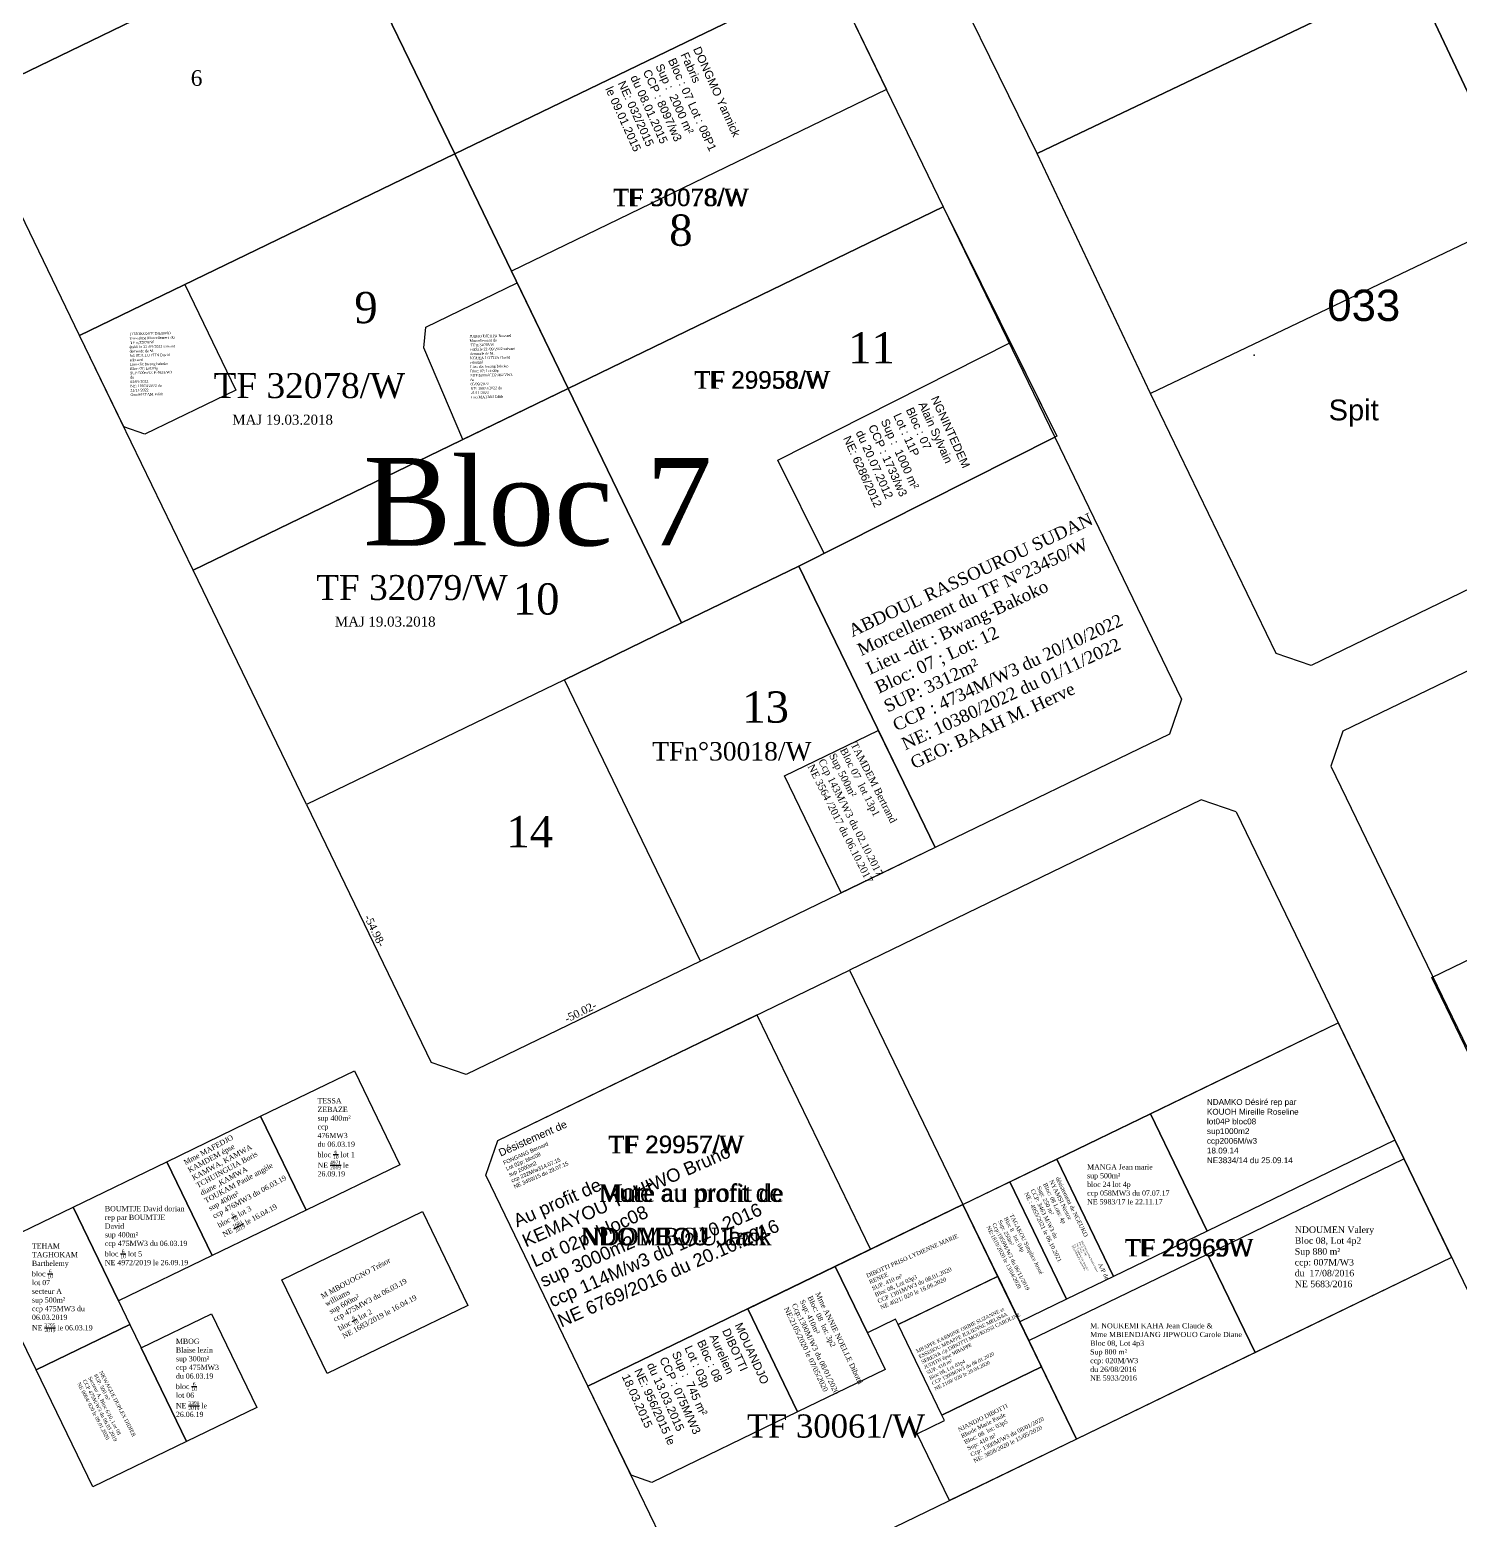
# Model space of a CAD drawing. Header units: millimetres. Extents: x 590121 to 927379, y 438565 to 1441738.
# Drawn here: x 925602.3 to 925876.9, y 1440608.6 to 1440894.6 of the extents above; entities that cross this region are included whole.
import ezdxf
from ezdxf.enums import TextEntityAlignment as Align

# ---------------------------------------------------------------- set-up
doc = ezdxf.new("R2010")
doc.units = ezdxf.units.MM
doc.header["$LTSCALE"] = 10
for name, color, linetype in [('Cotation Linéaire', 255, 'Continuous'), ('end maj 26 02 2021', 30, 'Continuous'), ('MAJ OCT 2021', 7, 'Continuous')]:
    doc.layers.add(name, color=color, linetype=linetype)
doc.layers.add('Numérotation', color=6, linetype='Continuous', lineweight=9)
doc.styles.get("Standard").update_dxf_attribs({"font": 'arial.ttf'})
doc.styles.add('Times 1.0', font='times.ttf', dxfattribs={"width": 0.99, "height": 1})
doc.styles.add('Times 3.0', font='times.ttf', dxfattribs={"width": 0.99, "height": 3})

msp = doc.modelspace()

# ---------------------------------------------------------------- linework, layer by layer
for p, q in [((925821.1, 1440759.47), (925776.1, 1440737.69)), ((925655.44, 1440745.94), (925679.39, 1440696.45)), ((925731.09, 1440715.91), (925686.07, 1440694.12)), ((925686.07, 1440694.12), (925679.39, 1440696.45))]:
    msp.add_line(p, q)
at = {"flags": 128}
for points in [[(925632.06, 1440845.73), (925641.86, 1440825.48), (925624.37, 1440817.02), (925620.36, 1440818.42), (925611.88, 1440835.95)], [(925695.87, 1440846.05), (925705.66, 1440825.81), (925685.45, 1440816.03), (925677.96, 1440833.58), (925678.36, 1440837.58)]]:
    msp.add_lwpolyline(points, close=True, dxfattribs=at)
at = {"layer": 'end maj 26 02 2021', "color": 3, "linetype": 'ByBlock', "lineweight": -3, "ltscale": 0.0014}
for p, q in [((925841.62, 1440774.95), (925817.47, 1440824.86)), ((925989.22, 1440825.25), (925854.4, 1440760.01)), ((925854.4, 1440760.01), (925852.08, 1440753.33)), ((925852.08, 1440753.33), (925962.19, 1440525.84)), ((925833.89, 1440744.53), (925918.83, 1440569.02))]:
    msp.add_line(p, q, dxfattribs=at)
at = {"layer": 'end maj 26 02 2021', "color": 3, "linetype": 'ByBlock', "ltscale": 0.0014}
for p, q in [((925915.61, 1440805.21), (925848.3, 1440772.63)), ((925848.3, 1440772.63), (925841.62, 1440774.95)), ((925827.21, 1440746.85), (925759.69, 1440714.18)), ((925833.89, 1440744.53), (925827.21, 1440746.85))]:
    msp.add_line(p, q, dxfattribs=at)
at = {"layer": 'end maj 26 02 2021', "color": 3, "linetype": 'ByBlock'}
msp.add_line((925759.69, 1440714.18), (925781.47, 1440669.18), dxfattribs=at)
msp.add_line((925759.69, 1440714.18), (925781.47, 1440669.18), dxfattribs=at)
at = {"layer": 'end maj 26 02 2021', "color": 3, "linetype": 'ByBlock', "ltscale": 0.0014, "flags": 128}
for points in [[(925640.32, 1440960.83), (925662.1, 1440915.82), (925590.1, 1440880.96), (925568.31, 1440925.97)], [(925640.32, 1440960.83), (925662.1, 1440915.82), (925590.1, 1440880.96), (925568.31, 1440925.97)], [(925734.12, 1440950.67), (925755.9, 1440905.66), (925683.89, 1440870.81), (925662.11, 1440915.81)], [(925845.92, 1440949.73), (925867.7, 1440905.23), (925795.7, 1440870.88), (925773.91, 1440915.38)], [(925939.71, 1440939.58), (925961.47, 1440893.56), (925889.47, 1440859.21), (925867.7, 1440905.23)], [(925755.9, 1440905.67), (925777.68, 1440860.66), (925705.67, 1440825.81), (925683.89, 1440870.81)], [(925755.9, 1440905.67), (925777.68, 1440860.66), (925705.67, 1440825.81), (925683.89, 1440870.81)], [(925867.71, 1440905.23), (925889.47, 1440859.21), (925817.47, 1440824.86), (925795.7, 1440870.88)]]:
    msp.add_lwpolyline(points, close=True, dxfattribs=at)
at = {"layer": 'end maj 26 02 2021', "color": 3, "linetype": 'ByBlock', "lineweight": -3, "ltscale": 0.0014, "flags": 128}
for points in [[(925662.11, 1440915.81), (925683.89, 1440870.81), (925611.88, 1440835.95), (925590.1, 1440880.95)], [(925683.89, 1440870.81), (925705.67, 1440825.81), (925633.66, 1440790.95), (925611.88, 1440835.95)], [(925683.89, 1440870.81), (925705.67, 1440825.81), (925633.66, 1440790.95), (925611.88, 1440835.95)], [(925705.67, 1440825.81), (925727.45, 1440780.8), (925704.95, 1440769.9), (925655.44, 1440745.94), (925633.66, 1440790.95)], [(925705.67, 1440825.81), (925727.45, 1440780.8), (925704.95, 1440769.9), (925655.44, 1440745.94), (925633.66, 1440790.95)], [(925799.07, 1440816.46), (925823.43, 1440766.15), (925821.1, 1440759.47), (925776.1, 1440737.69), (925749.96, 1440791.7)], [(925749.96, 1440791.7), (925776.1, 1440737.69), (925731.09, 1440715.91), (925704.95, 1440769.9), (925727.45, 1440780.8)], [(925749.96, 1440791.7), (925776.1, 1440737.69), (925731.09, 1440715.91), (925704.95, 1440769.9), (925727.45, 1440780.8)], [(925943.5, 1440747.6), (925965.28, 1440702.59), (925893.27, 1440667.74), (925871.47, 1440712.75)], [(925759.69, 1440714.18), (925781.47, 1440669.18), (925709.47, 1440634.33), (925689.86, 1440674.83), (925692.18, 1440681.51)], [(925759.69, 1440714.18), (925781.47, 1440669.18), (925709.47, 1440634.33), (925689.86, 1440674.83), (925692.18, 1440681.51)], [(925781.47, 1440669.18), (925803.26, 1440624.18), (925731.25, 1440589.32), (925709.47, 1440634.33)], [(925781.47, 1440669.18), (925803.26, 1440624.18), (925731.25, 1440589.32), (925709.47, 1440634.33)]]:
    msp.add_lwpolyline(points, close=True, dxfattribs=at)
at = {"layer": 'end maj 26 02 2021', "linetype": 'ByBlock', "ltscale": 0.0014, "flags": 128}
for points in [[(925755.9, 1440905.67), (925766.79, 1440883.17), (925694.78, 1440848.31), (925683.89, 1440870.81)], [(925755.9, 1440905.67), (925766.79, 1440883.17), (925694.78, 1440848.31), (925683.89, 1440870.81)], [(925790.58, 1440834.6), (925799.46, 1440816.68), (925754.82, 1440794.15), (925745.95, 1440812.07)], [(925790.58, 1440834.6), (925799.46, 1440816.68), (925754.82, 1440794.15), (925745.95, 1440812.07)]]:
    msp.add_lwpolyline(points, close=True, dxfattribs=at)
at = {"layer": 'end maj 26 02 2021', "color": 3, "linetype": 'ByBlock', "flags": 128}
for points in [[(925777.68, 1440860.66), (925799.46, 1440816.66), (925749.96, 1440791.7), (925727.45, 1440780.8), (925705.67, 1440825.81)], [(925777.68, 1440860.66), (925799.07, 1440816.46), (925749.96, 1440791.7), (925727.45, 1440780.8), (925705.67, 1440825.81)], [(925853.48, 1440704.03), (925875.27, 1440659.03), (925803.26, 1440624.18), (925781.47, 1440669.18)], [(925853.48, 1440704.03), (925875.27, 1440659.03), (925803.26, 1440624.18), (925781.47, 1440669.18)]]:
    msp.add_lwpolyline(points, close=True, dxfattribs=at)
at = {"layer": 'end maj 26 02 2021', "color": 150, "linetype": 'ByBlock', "lineweight": -3, "ltscale": 0.0014, "flags": 128}
for points in [[(925765.21, 1440760.19), (925776.1, 1440737.69), (925758.1, 1440728.98), (925747.21, 1440751.48)], [(925765.21, 1440760.19), (925776.1, 1440737.69), (925758.1, 1440728.98), (925747.21, 1440751.48)], [(925741.92, 1440705.58), (925763.7, 1440660.58), (925709.47, 1440634.33), (925689.86, 1440674.83), (925692.18, 1440681.51)], [(925741.92, 1440705.58), (925763.7, 1440660.58), (925709.47, 1440634.33), (925689.86, 1440674.83), (925692.18, 1440681.51)], [(925853.48, 1440704.03), (925864.38, 1440681.53), (925828.37, 1440664.1), (925817.47, 1440686.6)], [(925853.48, 1440704.03), (925864.38, 1440681.53), (925828.37, 1440664.1), (925817.47, 1440686.6)], [(925664.63, 1440694.84), (925673.34, 1440676.84), (925655.34, 1440668.12), (925646.63, 1440686.13)], [(925664.63, 1440694.84), (925673.34, 1440676.84), (925655.34, 1440668.12), (925646.63, 1440686.13)], [(925646.63, 1440686.13), (925655.34, 1440668.12), (925637.34, 1440659.41), (925628.63, 1440677.41)], [(925646.63, 1440686.13), (925655.34, 1440668.12), (925637.34, 1440659.41), (925628.63, 1440677.41)], [(925817.48, 1440686.6), (925828.37, 1440664.1), (925810.37, 1440655.39), (925799.47, 1440677.89)], [(925817.48, 1440686.6), (925828.37, 1440664.1), (925810.37, 1440655.39), (925799.47, 1440677.89)], [(925628.63, 1440677.41), (925637.34, 1440659.41), (925619.33, 1440650.7), (925610.62, 1440668.69)], [(925628.63, 1440677.41), (925637.34, 1440659.41), (925619.33, 1440650.7), (925610.62, 1440668.69)], [(925610.62, 1440668.7), (925619.34, 1440650.69), (925621.51, 1440646.19), (925603.51, 1440637.48), (925592.62, 1440659.98)], [(925610.62, 1440668.7), (925619.34, 1440650.69), (925621.51, 1440646.19), (925603.51, 1440637.48), (925592.62, 1440659.98)], [(925677.7, 1440667.83), (925686.41, 1440649.83), (925659.41, 1440636.76), (925650.69, 1440654.76)], [(925677.7, 1440667.83), (925686.41, 1440649.83), (925659.41, 1440636.76), (925650.69, 1440654.76)], [(925781.47, 1440669.18), (925788.14, 1440655.4), (925769.02, 1440646.15), (925768.52, 1440647.19), (925763.11, 1440644.57), (925756.95, 1440657.31)], [(925781.47, 1440669.18), (925788.14, 1440655.4), (925769.02, 1440646.15), (925768.52, 1440647.19), (925763.11, 1440644.57), (925756.95, 1440657.31)], [(925788.14, 1440655.41), (925796.55, 1440638.04), (925777.42, 1440628.78), (925769.02, 1440646.15)], [(925788.14, 1440655.41), (925796.55, 1440638.04), (925777.42, 1440628.78), (925769.02, 1440646.15)], [(925637.19, 1440648.23), (925645.9, 1440630.23), (925632.4, 1440623.69), (925623.69, 1440641.69)], [(925637.19, 1440648.23), (925645.9, 1440630.23), (925632.4, 1440623.69), (925623.69, 1440641.69)], [(925621.51, 1440646.19), (925623.69, 1440641.69), (925632.4, 1440623.69), (925614.4, 1440614.98), (925603.51, 1440637.48)], [(925621.51, 1440646.19), (925623.69, 1440641.69), (925632.4, 1440623.69), (925614.4, 1440614.98), (925603.51, 1440637.48)]]:
    msp.add_lwpolyline(points, close=True, dxfattribs=at)
at = {"layer": 'end maj 26 02 2021', "color": 150}
for points in [[(925799.47, 1440677.89), (925810.37, 1440655.39), (925801.37, 1440651.04), (925790.47, 1440673.54)], [(925799.47, 1440677.89), (925810.37, 1440655.39), (925801.37, 1440651.04), (925790.47, 1440673.54)], [(925790.47, 1440673.54), (925801.37, 1440651.04), (925792.37, 1440646.68), (925781.47, 1440669.18)], [(925790.47, 1440673.54), (925801.37, 1440651.04), (925792.37, 1440646.68), (925781.47, 1440669.18)], [(925756.95, 1440657.31), (925763.11, 1440644.57), (925766.51, 1440637.55), (925749.72, 1440629.4), (925740.15, 1440649.18)], [(925756.95, 1440657.31), (925763.11, 1440644.57), (925766.51, 1440637.55), (925749.72, 1440629.4), (925740.15, 1440649.18)], [(925796.55, 1440638.04), (925803.26, 1440624.18), (925778.88, 1440612.39), (925772.69, 1440625.17), (925777.94, 1440627.71), (925777.42, 1440628.78)], [(925796.55, 1440638.04), (925803.26, 1440624.18), (925778.88, 1440612.39), (925772.69, 1440625.17), (925777.94, 1440627.71), (925777.42, 1440628.78)]]:
    msp.add_lwpolyline(points, close=True, dxfattribs=at)
at = {"layer": 'end maj 26 02 2021', "color": 5, "flags": 128}
msp.add_lwpolyline([(925866.12, 1440677.93), (925875.27, 1440659.03), (925837.55, 1440640.77), (925828.4, 1440659.67)], close=True, dxfattribs=at)
msp.add_lwpolyline([(925866.12, 1440677.93), (925875.27, 1440659.03), (925837.55, 1440640.77), (925828.4, 1440659.67)], close=True, dxfattribs=at)
at = {"layer": 'end maj 26 02 2021', "flags": 128}
msp.add_lwpolyline([(925828.4, 1440659.67), (925837.55, 1440640.77), (925803.26, 1440624.18), (925794.11, 1440643.08)], close=True, dxfattribs=at)
msp.add_lwpolyline([(925828.4, 1440659.67), (925837.55, 1440640.77), (925803.26, 1440624.18), (925794.11, 1440643.08)], close=True, dxfattribs=at)
at = {"layer": 'end maj 26 02 2021', "linetype": 'ByBlock', "ltscale": 0.0014, "flags": 128}
msp.add_lwpolyline([(925740.15, 1440649.18), (925749.72, 1440629.4), (925721.75, 1440615.83), (925717.75, 1440617.23), (925709.47, 1440634.33)], dxfattribs=at)
msp.add_lwpolyline([(925740.15, 1440649.18), (925749.72, 1440629.4), (925721.75, 1440615.83), (925717.75, 1440617.23), (925709.47, 1440634.33)], dxfattribs=at)
at = {"layer": 'end maj 26 02 2021', "linetype": 'ByBlock'}
msp.add_point((925837.37, 1440832.21, 25.24), dxfattribs=at)
msp.add_point((925837.37, 1440832.21, 25.24), dxfattribs=at)
msp.add_point((925837.37, 1440832.21, 25.24), dxfattribs=at)
msp.add_point((925837.37, 1440832.21, 25.24), dxfattribs=at)
at = {"layer": 'MAJ OCT 2021', "flags": 128}
msp.add_lwpolyline([(925799.47, 1440677.89), (925810.37, 1440655.39), (925801.37, 1440651.04), (925790.47, 1440673.54)], close=True, dxfattribs=at)
msp.add_lwpolyline([(925799.47, 1440677.89), (925810.37, 1440655.39), (925801.37, 1440651.04), (925790.47, 1440673.54)], close=True, dxfattribs=at)

# ---------------------------------------------------------------- texts
at = {"insert": (925759.19, 1440780.22), "char_height": 2.3973, "width": 269.572, "attachment_point": 1, "rotation": 25.1357}
msp.add_mtext('{\\fTimes New Roman|b0|i0|c0|p18;ABDOUL RASSOUROU SUDAN\\P\\C1;Morcellement du TF N°23450/W\\P\\C256;Lieu -dit : Bwang-Bakoko\\PBloc: 07 ; Lot: 12\\PSUP: 3312m²\\PCCP : 4734M/W3 du 20/10/2022 \\PNE: 10380/2022 du 01/11/2022\\P\\C1;GEO: BAAH M. Herve}', dxfattribs=at)
at = {"layer": 'Cotation Linéaire', "style": 'Times 3.0', "width": 0.99}
for s, rotation, p in [('-54.98-', 295.822, (925667.89, 1440721.42)), ('-50.02-', 25.822, (925708.35, 1440705.49))]:
    msp.add_text(s, height=1.5, rotation=rotation, dxfattribs=at).set_placement(p, align=Align.CENTER)
at = {"layer": 'end maj 26 02 2021', "color": 1, "linetype": 'ByBlock', "ltscale": 0.0014, "style": 'Times 3.0'}
for s, height, p in [('TF 30078/W', 3.365, (925714.28, 1440860.79)), ('TF 29958/W', 3.365, (925729.89, 1440825.77)), ('TF 29957/W', 3.365, (925713.37, 1440679.04)), ('Muté au profit de', 3.3655, (925711.62, 1440669.69)), ('NDOMBOU Jack', 3.3655, (925708.18, 1440661.36)), ('TF 29969W', 3.365, (925812.53, 1440659.22))]:
    msp.add_text(s, height=height, dxfattribs=at).set_placement(p)
at = {"layer": 'end maj 26 02 2021', "color": 1, "linetype": 'ByBlock', "ltscale": 0.0014}
for s, height, p in [('TF 30078/W', 3.365, (925714.28, 1440860.79)), ('TF 29958/W', 3.365, (925729.89, 1440825.77)), ('TF 29957/W', 3.365, (925713.37, 1440679.04)), ('Muté au profit de', 3.3655, (925711.62, 1440669.69)), ('NDOMBOU Jack', 3.3655, (925708.18, 1440661.36)), ('TF 29969W', 3.365, (925812.53, 1440659.22))]:
    msp.add_text(s, height=height, dxfattribs=at).set_placement(p)
at = {"layer": 'end maj 26 02 2021', "color": 7, "linetype": 'ByBlock', "lineweight": 50, "style": 'Times 3.0'}
msp.add_text(' Bloc 7', height=16.799, dxfattribs=at).set_placement((925659.99, 1440795.68))
at = {"layer": 'end maj 26 02 2021', "linetype": 'ByBlock', "char_height": 1.5867, "attachment_point": 1}
for s, insert, width, rotation in [('{\\fArial|b0|i0|c0|p34;DONGMO Yannick Fabris\\PBloc : 07 Lot : 08P1\\PSup :  2000 m²\\PCCP : 8097/w3 \\Pdu 08.01.2015\\PNE: 032/2015\\Ple 09.01.2015}', (925731.06, 1440891.62), 20.7818, 294.4099), ('{\\fArial|b0|i0|c0|p34;DONGMO Yannick Fabris\\PBloc : 07 Lot : 08P1\\PSup :  2000 m²\\PCCP : 8097/w3 \\Pdu 08.01.2015\\PNE: 032/2015\\Ple 09.01.2015}', (925731.06, 1440891.62), 20.7818, 294.4099), ('{\\fArial|b0|i0|c0|p34;NGNINTEDEM\\PAlain Sylvain\\PBloc : 07\\PLot : 11P\\PSup :  1000 m²\\PCCP : 1733/w3 \\Pdu 20.07.2012\\PNE: 6286/2012}', (925776.73, 1440824.57), 20.7818, 294.4099), ('{\\fArial|b0|i0|c0|p34;NGNINTEDEM\\PAlain Sylvain\\PBloc : 07\\PLot : 11P\\PSup :  1000 m²\\PCCP : 1733/w3 \\Pdu 20.07.2012\\PNE: 6286/2012}', (925776.73, 1440824.57), 20.7818, 294.4099), ('{\\fArial|b0|i0|c0|p34;MOUANDJO\\PDIBOTTI\\PAurelien\\PBloc : 08\\PLot : 03p\\PSup :  745 m²\\PCCP : 075M/W3 \\Pdu 13.03.2015\\PNE: 956/2015 le 18.03.2015}', (925739.04, 1440646.72), 23.2356, 294.4098), ('{\\fArial|b0|i0|c0|p34;MOUANDJO\\PDIBOTTI\\PAurelien\\PBloc : 08\\PLot : 03p\\PSup :  745 m²\\PCCP : 075M/W3 \\Pdu 13.03.2015\\PNE: 956/2015 le 18.03.2015}', (925739.04, 1440646.72), 23.2356, 294.4098)]:
    msp.add_mtext(s, dxfattribs=dict(at, insert=insert, width=width, rotation=rotation))
at = {"layer": 'end maj 26 02 2021', "linetype": 'ByBlock', "width": 16.6639, "attachment_point": 1}
for s, insert, char_height in [('033', (925851.42, 1440844.76, 17.98), 6), ('033', (925851.42, 1440844.76, 17.98), 6), ('033', (925851.42, 1440844.76, 17.98), 6), ('033', (925851.42, 1440844.76, 17.98), 6), ('Spit', (925851.66, 1440823.68, 17.98), 4), ('Spit', (925851.66, 1440823.68, 17.98), 4), ('Spit', (925851.66, 1440823.68, 17.98), 4), ('Spit', (925851.66, 1440823.68, 17.98), 4)]:
    msp.add_mtext(s, dxfattribs=dict(at, insert=insert, char_height=char_height))
at = {"layer": 'end maj 26 02 2021', "color": 1, "linetype": 'ByBlock', "char_height": 0.5, "width": 8.7388, "attachment_point": 1, "rotation": 1.178}
for s, insert in [('\\A1;{\\fTimes New Roman|b0|i0|c0|p18;\\C3;TCHOKONTE DJEUMO Yves aime \\C1;Morcellement du\\P TF n;32078/W \\Pétabli le 22 /09/2022 suivant demande de M.\\PNGUEA LOTTIN David edouard\\P\\C7;Lieu-dit: bwang bakoko Bloc: 07; Lot:09p SUP:500m²CCP:4625/W3 du \\P05/09/2022\\PNE: 10874/2022 du 21/11/2022\\P\\C1;Geo:MATAM Edith}', (925621.4, 1440836.53)), ('\\A1;{\\fTimes New Roman|b0|i0|c0|p18;\\C3;JUIMO DJEUPA Roussel \\C1;Morcellement du\\P TF n;32078/W \\Pétabli le 22 /09/2022 suivant demande de M.\\PNGUEA LOTTIN David edouard\\P\\C7;Lieu-dit: bwang bakoko Bloc: 07; Lot:09p SUP:500m²CCP:4625/W3 du \\P05/09/2022\\PNE: 10873/2022 du 21/11/2022\\P\\C1;Geo:MATAM Edith}', (925686.73, 1440836.05))]:
    msp.add_mtext(s, dxfattribs=dict(at, insert=insert))
at = {"layer": 'end maj 26 02 2021', "color": 150, "linetype": 'ByBlock', "lineweight": -3, "ltscale": 0.0014, "attachment_point": 1, "style": 'Times 1.0'}
for s, insert, char_height, width in [('{\\C1;TF 32078/W\\P\\H0.4x;     MAJ 19.03.2018}', (925637.61, 1440828.75), 4.7854, 574.9346), ('{\\C1;TF 32078/W\\P\\H0.4x;     MAJ 19.03.2018}', (925637.61, 1440828.75), 4.7854, 574.9346), ('{\\fTimes New Roman|b0|i0|c186|p18;\\C1;TF 3207\\fTimes New Roman|b0|i0|c0|p18;9\\fTimes New Roman|b0|i0|c186|p18;/W\\P\\H0.4x;     MAJ 19.03.2018}', (925657.31, 1440790), 4.78539, 574.9346), ('{\\fTimes New Roman|b0|i0|c186|p18;\\C1;TF 3207\\fTimes New Roman|b0|i0|c0|p18;9\\fTimes New Roman|b0|i0|c186|p18;/W\\P\\H0.4x;     MAJ 19.03.2018}', (925657.31, 1440790), 4.78539, 574.9346), ('{\\C1;TFn°30018/W}', (925721.79, 1440757.94), 3.5349, 105.9054), ('{\\C1;TFn°30018/W}', (925721.79, 1440757.94), 3.5349, 105.9054), ('\\A1;TESSA ZEBAZE\\Psup 400m²\\Pccp 476MW3 du 06.03.19\\Pbloc {\\H0.7x;\\S6/10;} lot 1\\PNE {\\H0.7x;\\S4971/2019;} le 26.09.19', (925657.55, 1440689.61), 1, 7.4066), ('\\A1;TESSA ZEBAZE\\Psup 400m²\\Pccp 476MW3 du 06.03.19\\Pbloc {\\H0.7x;\\S6/10;} lot 1\\PNE {\\H0.7x;\\S4971/2019;} le 26.09.19', (925657.55, 1440689.61), 1, 7.4066), ('MANGA Jean marie\\Psup 500m²\\Pbloc 24 lot 4p\\Pccp 058MW3 du 07.07.17\\PNE 5983/17 le 22.11.17', (925805.3, 1440676.89), 1, 15.7341), ('MANGA Jean marie\\Psup 500m²\\Pbloc 24 lot 4p\\Pccp 058MW3 du 07.07.17\\PNE 5983/17 le 22.11.17', (925805.3, 1440676.89), 1, 15.7341), ('\\A1;BOUMTJE David dorian rep par BOUMTJE David\\Psup 400m²\\Pccp 475MW3 du 06.03.19\\Pbloc {\\H0.7x;\\S6/10;} lot 5\\PNE 4972/2019 le 26.09.19', (925616.72, 1440668.9), 1, 15.2023), ('\\A1;BOUMTJE David dorian rep par BOUMTJE David\\Psup 400m²\\Pccp 475MW3 du 06.03.19\\Pbloc {\\H0.7x;\\S6/10;} lot 5\\PNE 4972/2019 le 26.09.19', (925616.72, 1440668.9), 1, 15.2023), ('\\A1;TEHAM TAGHOKAM Barthelemy\\Pbloc {\\H0.7x;\\S6/10;}\\Plot 07\\Psecteur A\\Psup 500m²\\Pccp 475MW3 du 06.03.2019\\PNE {\\H0.7x;\\S3795/2019;} le 06.03.19', (925602.72, 1440661.73), 1, 13.1944), ('\\A1;TEHAM TAGHOKAM Barthelemy\\Pbloc {\\H0.7x;\\S6/10;}\\Plot 07\\Psecteur A\\Psup 500m²\\Pccp 475MW3 du 06.03.2019\\PNE {\\H0.7x;\\S3795/2019;} le 06.03.19', (925602.72, 1440661.73), 1, 13.1944), ('\\A1;MBOG Blaise lezin\\Psup 300m²\\Pccp 475MW3 du 06.03.19\\Pbloc {\\H0.7x;\\S6/10;}\\Plot 06\\PNE {\\H0.7x;\\S3398/2019;} le 26.06.19', (925630.36, 1440643.44), 1, 8.4518), ('\\A1;MBOG Blaise lezin\\Psup 300m²\\Pccp 475MW3 du 06.03.19\\Pbloc {\\H0.7x;\\S6/10;}\\Plot 06\\PNE {\\H0.7x;\\S3398/2019;} le 26.06.19', (925630.36, 1440643.44), 1, 8.4518), ('{\\C1;TF 30061/W}', (925739.98, 1440628.91), 4.4505, 172.2342), ('{\\C1;TF 30061/W}', (925739.98, 1440628.91), 4.4505, 172.2342)]:
    msp.add_mtext(s, dxfattribs=dict(at, insert=insert, char_height=char_height, width=width))
for s, insert, char_height, width, rotation in [('TAMDEM Bertrand \\PBloc 07  lot 13p1\\PSup 500m²\\PCcp 143M/W3 du 02.10.2017\\PNE 3564 /2017 du 06.10.2017', (925761.12, 1440758.09), 1.3932, 35.1791, 296.9311), ('TAMDEM Bertrand \\PBloc 07  lot 13p1\\PSup 500m²\\PCcp 143M/W3 du 02.10.2017\\PNE 3564 /2017 du 06.10.2017', (925761.12, 1440758.09), 1.3932, 35.1791, 296.9311), ('\\A1;Mme MAFEDJO KAMDEM épse KAMWA, KAMWA TCHUINGUIA Boris diane ,KAMWA TOUKAM Paule angèle\\Psup 400m²\\Pccp 476MW3 du 06.03.19\\Pbloc {\\H0.7x;\\S6/10;} lot 3\\PNE {\\H0.7x;\\S1681/2019;} le 16.04.19', (925631.72, 1440677.63), 1, 15.7502, 28.3246), ('\\A1;Mme MAFEDJO KAMDEM épse KAMWA, KAMWA TCHUINGUIA Boris diane ,KAMWA TOUKAM Paule angèle\\Psup 400m²\\Pccp 476MW3 du 06.03.19\\Pbloc {\\H0.7x;\\S6/10;} lot 3\\PNE {\\H0.7x;\\S1681/2019;} le 16.04.19', (925631.72, 1440677.63), 1, 15.7502, 28.3246), ('{\\C256;DIBOTTI PRISO LYDIENNE MARIE\\PRENEE\\PSUP. 410 m²\\PBloc 08, Lot 03p3\\PCCP 1301M/W3 du 08.01.2020\\PNE 4021/ 020 le 16.06.2020}', (925762.79, 1440655.85), 0.8, 45.1999, 23.8176), ('{\\C256;DIBOTTI PRISO LYDIENNE MARIE\\PRENEE\\PSUP. 410 m²\\PBloc 08, Lot 03p3\\PCCP 1301M/W3 du 08.01.2020\\PNE 4021/ 020 le 16.06.2020}', (925762.79, 1440655.85), 0.8, 45.1999, 23.8176), ('\\A1;{\\fTimes New Roman|b0|i0|c186|p18;M} MBOUOGNO Trésor williams{\\fTimes New Roman|b0|i0|c186|p18;\\Psup }6{\\fTimes New Roman|b0|i0|c186|p18;00m²\\Pccp 47}5{\\fTimes New Roman|b0|i0|c186|p18;MW3 du 06.03.19\\Pbloc \\H0.7x;\\S6/10;\\H1.429x; lot }2{\\fTimes New Roman|b0|i0|c186|p18;\\PNE }1683/2019{\\fTimes New Roman|b0|i0|c186|p18; le 16.04.19}', (925658.03, 1440651.96), 1, 15.7502, 28.3246), ('\\A1;{\\fTimes New Roman|b0|i0|c186|p18;M} MBOUOGNO Trésor williams{\\fTimes New Roman|b0|i0|c186|p18;\\Psup }6{\\fTimes New Roman|b0|i0|c186|p18;00m²\\Pccp 47}5{\\fTimes New Roman|b0|i0|c186|p18;MW3 du 06.03.19\\Pbloc \\H0.7x;\\S6/10;\\H1.429x; lot }2{\\fTimes New Roman|b0|i0|c186|p18;\\PNE }1683/2019{\\fTimes New Roman|b0|i0|c186|p18; le 16.04.19}', (925658.03, 1440651.96), 1, 15.7502, 28.3246), ('{\\C256;MBAPPE KARMINE ORBIE SUZANNE et\\PESSEBOU MBAPPE JULIENNE MELISSA\\PSERENA r/p DIBOTTI MOUKOSSI CAROLINE \\PJUDITH épse MBAPPE\\PSUP. 410 m²\\PBloc 08, Lot 03p4\\PCCP 1300M/W3 du 08.01.2020\\PNE 2109/ 020 le 29.04.2020}', (925772.37, 1440641.29), 0.6849, 28.6777, 26), ('{\\C256;MBAPPE KARMINE ORBIE SUZANNE et\\PESSEBOU MBAPPE JULIENNE MELISSA\\PSERENA r/p DIBOTTI MOUKOSSI CAROLINE \\PJUDITH épse MBAPPE\\PSUP. 410 m²\\PBloc 08, Lot 03p4\\PCCP 1300M/W3 du 08.01.2020\\PNE 2109/ 020 le 29.04.2020}', (925772.37, 1440641.29), 0.6849, 28.6777, 26), ('{\\C256;NKWAGUE DUPLEX DIDIER\\PSUP. 500 m²\\PSecteur A, Bloc 6/10, Lot 08\\PCCP 475M/W3 du 06.03.2019\\PNE 0064/ 020 le 09.01.2020}', (925616.25, 1440637.36), 0.7149, 25.1817, 297.4114), ('{\\C256;NKWAGUE DUPLEX DIDIER\\PSUP. 500 m²\\PSecteur A, Bloc 6/10, Lot 08\\PCCP 475M/W3 du 06.03.2019\\PNE 0064/ 020 le 09.01.2020}', (925616.25, 1440637.36), 0.7149, 25.1817, 297.4114)]:
    msp.add_mtext(s, dxfattribs=dict(at, insert=insert, char_height=char_height, width=width, rotation=rotation))
at = {"layer": 'end maj 26 02 2021', "color": 7, "linetype": 'ByBlock', "insert": (925828.3, 1440689.42), "char_height": 1.1172, "width": 28.2385, "attachment_point": 1}
msp.add_mtext('NDAMKO Désiré rep par\\PKOUOH Mireille Roseline  \\Plot04P bloc08\\Psup1000m2\\Pccp2006M/w3\\P18.09.14\\PNE3834/14 du 25.09.14', dxfattribs=at)
msp.add_mtext('NDAMKO Désiré rep par\\PKOUOH Mireille Roseline  \\Plot04P bloc08\\Psup1000m2\\Pccp2006M/w3\\P18.09.14\\PNE3834/14 du 25.09.14', dxfattribs=at)
at = {"layer": 'end maj 26 02 2021', "color": 7, "linetype": 'ByBlock', "attachment_point": 1, "rotation": 23.858}
for s, insert, char_height, width in [('{\\C1;Désistement de \\P\\H0.5164x;\\C7;FONGANG Bernard \\PLot 02p; bloc08\\Psup 2000m2\\Pccp 232M/w314.07.15\\PNE 3459/15 du 29.07.15}', (925692.12, 1440679.71), 1.4523, 36.7094), ('{\\C1;Désistement de \\P\\H0.5164x;\\C7;FONGANG Bernard \\PLot 02p; bloc08\\Psup 2000m2\\Pccp 232M/w314.07.15\\PNE 3459/15 du 29.07.15}', (925692.12, 1440679.71), 1.4523, 36.7094), ('{\\C1;Au profit de \\P}KEMAYOU TCHIWO Bruno\\PLot 02p; bloc08\\Psup 3000m2\\Pccp 114M/w3 du 12.10.2016\\PNE 6769/2016 du 20.10.2016', (925694.83, 1440667.09), 2.5219, 63.7425), ('{\\C1;Au profit de \\P}KEMAYOU TCHIWO Bruno\\PLot 02p; bloc08\\Psup 3000m2\\Pccp 114M/w3 du 12.10.2016\\PNE 6769/2016 du 20.10.2016', (925694.83, 1440667.09), 2.5219, 63.7425)]:
    msp.add_mtext(s, dxfattribs=dict(at, insert=insert, char_height=char_height, width=width))
at = {"layer": 'end maj 26 02 2021', "attachment_point": 1}
for s, width, heights, insert, char_height, rotation in [('{\\fTimes New Roman|b0|i0|c0|p18;TAGAKOU Simplice Josué\\PBloc 8   lot: 04p\\PSup: 250m²\\PCcp:1959M/W3 du 06/11/2019\\PNE:1819/2020 le 13/04/2020}', 75.4307, [19.47], (925791.06, 1440667.48), 0.75, 297.1798), ('{\\fTimes New Roman|b0|i0|c0|p18;TAGAKOU Simplice Josué\\PBloc 8   lot: 04p\\PSup: 250m²\\PCcp:1959M/W3 du 06/11/2019\\PNE:1819/2020 le 13/04/2020}', 75.4307, [19.47], (925791.06, 1440667.48), 0.75, 297.1798), ('{\\fTimes New Roman|b0|i0|c0|p18;NGUEUKO Fotsing Franklin Jenner\\PBloc 8   lot: 04p\\PSup: 250m²\\PCcp:1159M/W3 du 06/11/2019\\PNE:1818/2020 le 13/04/2020}', 75.4307, [19.47], (925804.37, 1440662.3), 0.3, 297.1798), ('{\\fTimes New Roman|b0|i0|c0|p18;NGUEUKO Fotsing Franklin Jenner\\PBloc 8   lot: 04p\\PSup: 250m²\\PCcp:1159M/W3 du 06/11/2019\\PNE:1818/2020 le 13/04/2020}', 75.4307, [19.47], (925804.37, 1440662.3), 0.3, 297.1798), ('{\\fTimes New Roman|b0|i0|c0|p18;Mme ANNIE NOELLE Dibotti\\PBloc: 08  lot: 3p2\\PSup: 410m²\\PCcp:1300M/W3 du 08/01/2020\\PNE:2105/2020 le 07/05/2020}', 111.6883, [41.01], (925753.99, 1440652.52), 1, 295.4677), ('{\\fTimes New Roman|b0|i0|c0|p18;Mme ANNIE NOELLE Dibotti\\PBloc: 08  lot: 3p2\\PSup: 410m²\\PCcp:1300M/W3 du 08/01/2020\\PNE:2105/2020 le 07/05/2020}', 111.6883, [41.01], (925753.99, 1440652.52), 1, 295.4677), ('{\\fTimes New Roman|b0|i0|c0|p18;NJANDJO DIBOTTI \\PRhode Marie Paule\\PBloc: 08  lot: 03p5\\PSup: 410 m²\\PCcp: 1300M/W3 du 08/01/2020\\PNE: 3858/2020 le 15/05/2020}', 88.4916, [28.17], (925780.38, 1440626.27), 0.8, 26.6252), ('{\\fTimes New Roman|b0|i0|c0|p18;NJANDJO DIBOTTI \\PRhode Marie Paule\\PBloc: 08  lot: 03p5\\PSup: 410 m²\\PCcp: 1300M/W3 du 08/01/2020\\PNE: 3858/2020 le 15/05/2020}', 88.4916, [28.17], (925780.38, 1440626.27), 0.8, 26.6252)]:
    msp.add_mtext_dynamic_manual_height_columns(s, width=width, gutter_width=12.5, heights=heights, dxfattribs=dict(at, insert=insert, char_height=char_height, rotation=rotation))
at = {"layer": 'end maj 26 02 2021', "color": 0, "linetype": 'ByBlock', "attachment_point": 1}
for s, insert, char_height, width in [('{\\fTimes New Roman|b0|i0|c0|p18;NDOUMEN Valery\\PBloc 08, Lot 4p2\\PSup 880 m²\\Pccp: 007M/W3\\Pdu  17/08/2016\\PNE 5683/2016}', (925845.16, 1440664.98), 1.2487, 4.38365e-11), ('{\\fTimes New Roman|b0|i0|c0|p18;NDOUMEN Valery\\PBloc 08, Lot 4p2\\PSup 880 m²\\Pccp: 007M/W3\\Pdu  17/08/2016\\PNE 5683/2016}', (925845.16, 1440664.98), 1.2487, 4.38365e-11), ('{\\fTimes New Roman|b0|i0|c0|p18;M. NOUKEMI KAHA Jean Claude &\\PMme MBIENDJANG JIPWOUO Carole Diane\\PBloc 08, Lot 4p3\\PSup 800 m²\\Pccp: 020M/W3\\Pdu 26/08/2016\\PNE 5933/2016}', (925805.88, 1440646.42), 1.0018, 3.51694e-11), ('{\\fTimes New Roman|b0|i0|c0|p18;M. NOUKEMI KAHA Jean Claude &\\PMme MBIENDJANG JIPWOUO Carole Diane\\PBloc 08, Lot 4p3\\PSup 800 m²\\Pccp: 020M/W3\\Pdu 26/08/2016\\PNE 5933/2016}', (925805.88, 1440646.42), 1.0018, 3.51694e-11)]:
    msp.add_mtext(s, dxfattribs=dict(at, insert=insert, char_height=char_height, width=width))
at = {"layer": 'MAJ OCT 2021', "insert": (925799.93, 1440674.62), "char_height": 0.8, "width": 21.8619, "attachment_point": 1, "rotation": 296.1676}
msp.add_mtext('\\A1;{\\fTimes New Roman|b0|i0|c0|p18;\\C1;désistement de NGEUKO FOTSING A/P\\C256; de \\PNYAMSI Nestor \\PBloc: 08 Lots: 4p \\PSup: 250 m²\\PCCP: 3463 M/W3 du 30.06.2021\\PNE : 4955/2021 le 06.10.2021}', dxfattribs=at)
msp.add_mtext('\\A1;{\\fTimes New Roman|b0|i0|c0|p18;\\C1;désistement de NGEUKO FOTSING A/P\\C256; de \\PNYAMSI Nestor \\PBloc: 08 Lots: 4p \\PSup: 250 m²\\PCCP: 3463 M/W3 du 30.06.2021\\PNE : 4955/2021 le 06.10.2021}', dxfattribs=at)
at = {"layer": 'Numérotation', "style": 'Times 3.0', "width": 0.99}
for s, height, p in [('6', 3, (925634.33, 1440885.38)), ('8', 6, (925727.31, 1440856.19)), ('9', 6, (925666.86, 1440841.33)), ('11', 6, (925763.92, 1440833.65)), ('10', 6, (925699.51, 1440785.41)), ('13', 6, (925743.58, 1440764.66)), ('14', 6, (925698.28, 1440740.78))]:
    msp.add_text(s, height=height, dxfattribs=at).set_placement(p, align=Align.MIDDLE)

doc.saveas('drawing.dxf')
